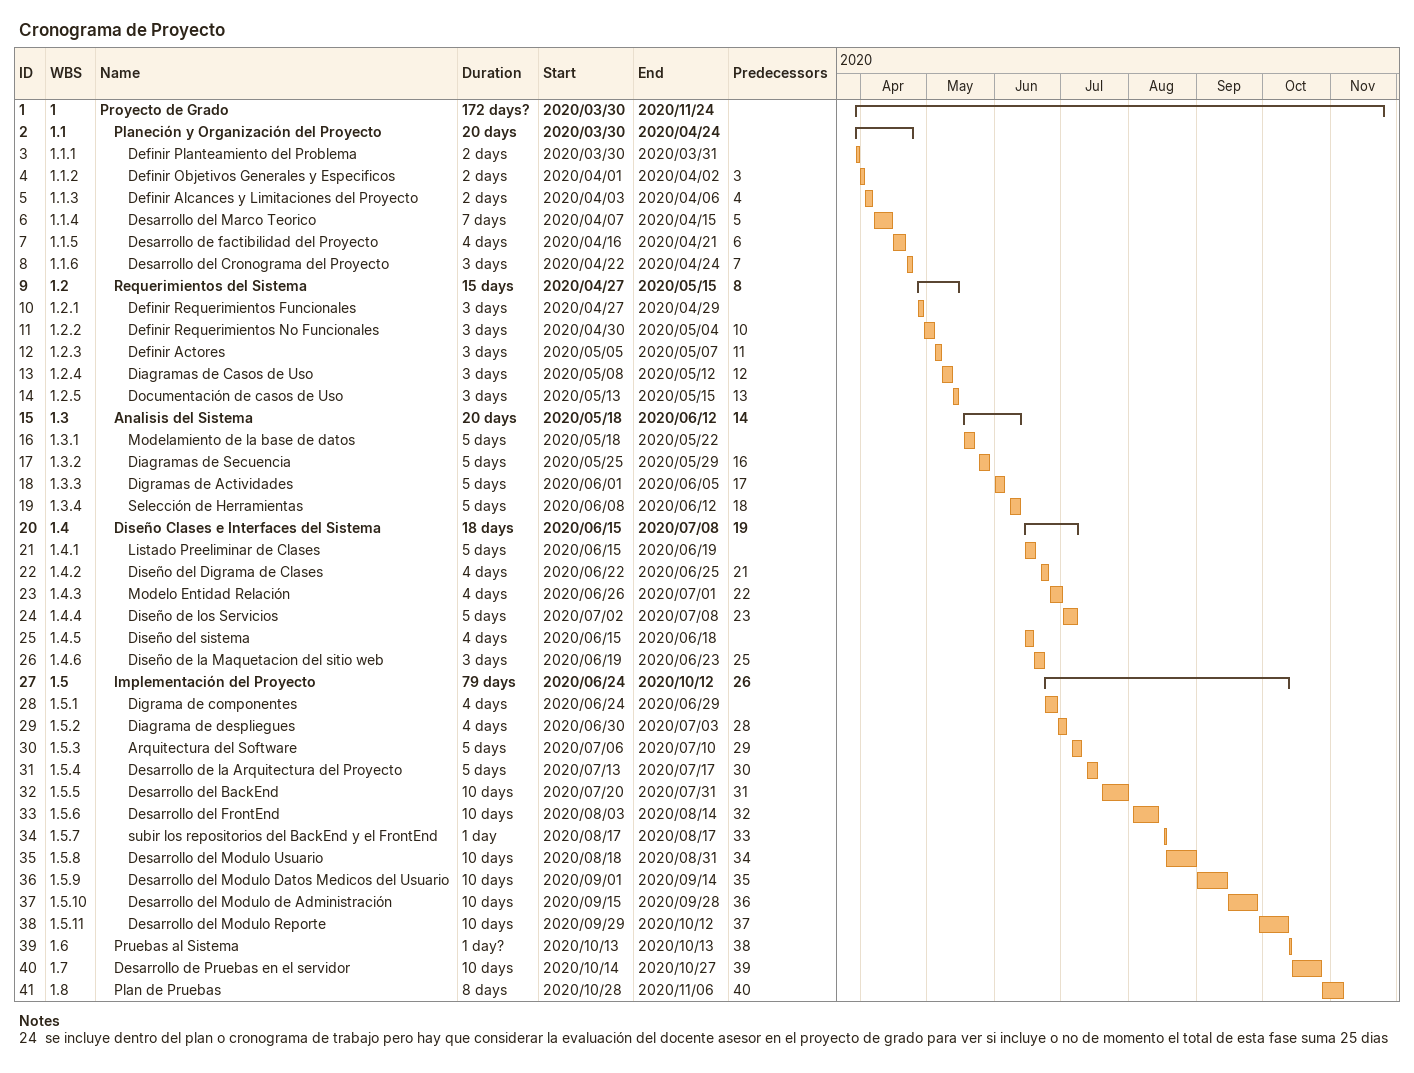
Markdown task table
Cronograma de Proyecto

| ID | WBS | Task | Duration | Start | Finish | Predecessors |
|---|---|---|---|---|---|---|
| 1 | 1 | **Proyecto de Grado** | 172d? | 2020-03-30 | 2020-11-24 |  |
| 2 | 1.1 | **Planeción y Organización del Proyecto** | 20d | 2020-03-30 | 2020-04-24 |  |
| 3 | 1.1.1 | Definir Planteamiento del Problema | 2d | 2020-03-30 | 2020-03-31 |  |
| 4 | 1.1.2 | Definir Objetivos Generales y Especificos | 2d | 2020-04-01 | 2020-04-02 | 3 |
| 5 | 1.1.3 | Definir Alcances y Limitaciones del Proyecto | 2d | 2020-04-03 | 2020-04-06 | 4 |
| 6 | 1.1.4 | Desarrollo del Marco Teorico | 7d | 2020-04-07 | 2020-04-15 | 5 |
| 7 | 1.1.5 | Desarrollo de factibilidad del Proyecto | 4d | 2020-04-16 | 2020-04-21 | 6 |
| 8 | 1.1.6 | Desarrollo del Cronograma del Proyecto | 3d | 2020-04-22 | 2020-04-24 | 7 |
| 9 | 1.2 | **Requerimientos del Sistema** | 15d | 2020-04-27 | 2020-05-15 | 8 |
| 10 | 1.2.1 | Definir Requerimientos Funcionales | 3d | 2020-04-27 | 2020-04-29 |  |
| 11 | 1.2.2 | Definir Requerimientos No Funcionales | 3d | 2020-04-30 | 2020-05-04 | 10 |
| 12 | 1.2.3 | Definir Actores | 3d | 2020-05-05 | 2020-05-07 | 11 |
| 13 | 1.2.4 | Diagramas de Casos de Uso | 3d | 2020-05-08 | 2020-05-12 | 12 |
| 14 | 1.2.5 | Documentación de casos de Uso | 3d | 2020-05-13 | 2020-05-15 | 13 |
| 15 | 1.3 | **Analisis del Sistema** | 20d | 2020-05-18 | 2020-06-12 | 14 |
| 16 | 1.3.1 | Modelamiento de la base de datos | 5d | 2020-05-18 | 2020-05-22 |  |
| 17 | 1.3.2 | Diagramas de Secuencia | 5d | 2020-05-25 | 2020-05-29 | 16 |
| 18 | 1.3.3 | Digramas de Actividades | 5d | 2020-06-01 | 2020-06-05 | 17 |
| 19 | 1.3.4 | Selección de Herramientas | 5d | 2020-06-08 | 2020-06-12 | 18 |
| 20 | 1.4 | **Diseño Clases e Interfaces del Sistema** | 18d | 2020-06-15 | 2020-07-08 | 19 |
| 21 | 1.4.1 | Listado Preeliminar de Clases | 5d | 2020-06-15 | 2020-06-19 |  |
| 22 | 1.4.2 | Diseño del Digrama de Clases | 4d | 2020-06-22 | 2020-06-25 | 21 |
| 23 | 1.4.3 | Modelo Entidad Relación | 4d | 2020-06-26 | 2020-07-01 | 22 |
| 24 | 1.4.4 | Diseño de los Servicios | 5d | 2020-07-02 | 2020-07-08 | 23 |
| 25 | 1.4.5 | Diseño del sistema | 4d | 2020-06-15 | 2020-06-18 |  |
| 26 | 1.4.6 | Diseño de la Maquetacion del sitio web | 3d | 2020-06-19 | 2020-06-23 | 25 |
| 27 | 1.5 | **Implementación del Proyecto** | 79d | 2020-06-24 | 2020-10-12 | 26 |
| 28 | 1.5.1 | Digrama de componentes | 4d | 2020-06-24 | 2020-06-29 |  |
| 29 | 1.5.2 | Diagrama de despliegues | 4d | 2020-06-30 | 2020-07-03 | 28 |
| 30 | 1.5.3 | Arquitectura del Software | 5d | 2020-07-06 | 2020-07-10 | 29 |
| 31 | 1.5.4 | Desarrollo de la Arquitectura del Proyecto | 5d | 2020-07-13 | 2020-07-17 | 30 |
| 32 | 1.5.5 | Desarrollo del BackEnd | 10d | 2020-07-20 | 2020-07-31 | 31 |
| 33 | 1.5.6 | Desarrollo del FrontEnd | 10d | 2020-08-03 | 2020-08-14 | 32 |
| 34 | 1.5.7 | subir los repositorios del BackEnd y el FrontEnd | 1d | 2020-08-17 | 2020-08-17 | 33 |
| 35 | 1.5.8 | Desarrollo del Modulo Usuario | 10d | 2020-08-18 | 2020-08-31 | 34 |
| 36 | 1.5.9 | Desarrollo del Modulo Datos Medicos del Usuario | 10d | 2020-09-01 | 2020-09-14 | 35 |
| 37 | 1.5.10 | Desarrollo del Modulo de Administración | 10d | 2020-09-15 | 2020-09-28 | 36 |
| 38 | 1.5.11 | Desarrollo del Modulo Reporte | 10d | 2020-09-29 | 2020-10-12 | 37 |
| 39 | 1.6 | Pruebas al Sistema | 1d? | 2020-10-13 | 2020-10-13 | 38 |
| 40 | 1.7 | Desarrollo de Pruebas en el servidor | 10d | 2020-10-14 | 2020-10-27 | 39 |
| 41 | 1.8 | Plan de Pruebas | 8d | 2020-10-28 | 2020-11-06 | 40 |

Notes
- 24: se incluye dentro del plan o cronograma de trabajo pero hay que considerar la evaluación del docente asesor en el proyecto de grado para ver si incluye o no de momento el total de esta fase suma 25 dias
